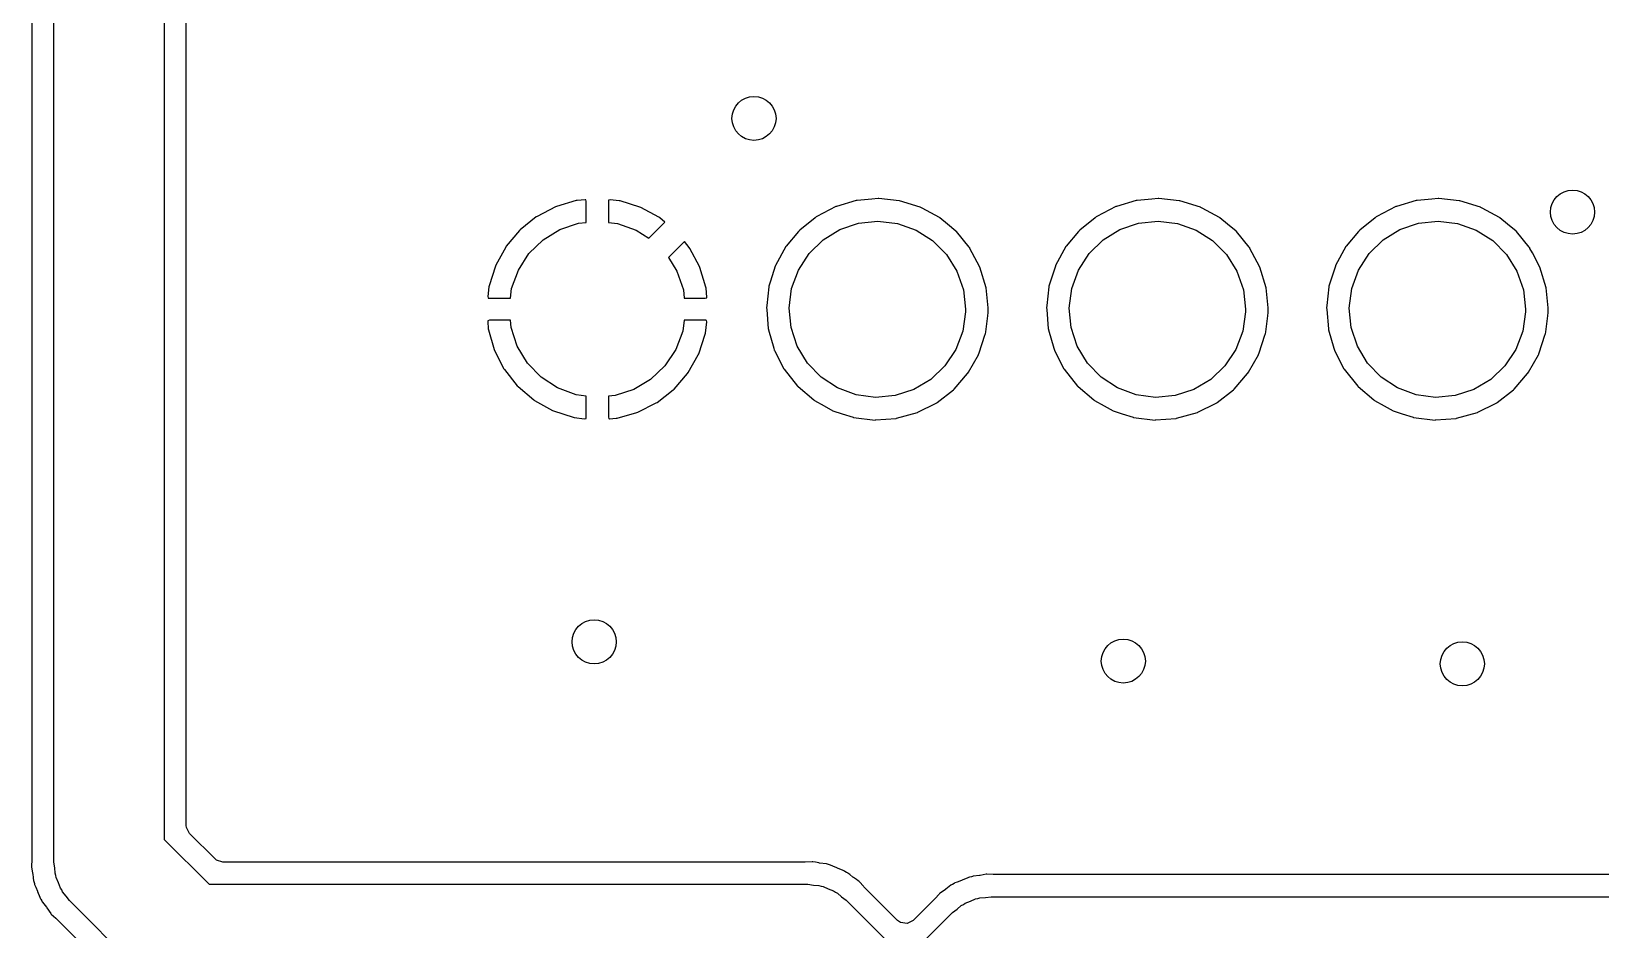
# Model space of a CAD drawing. Extents: x 0.4 to 11.3, y -7.9 to -0.4.
# Drawn here: x 4.657 to 5.218, y -3.902 to -3.581 of the extents above; entities that cross this region are included whole.
import ezdxf

# ---------------------------------------------------------------- set-up
doc = ezdxf.new("R2010")
doc.units = 0
doc.header["$MEASUREMENT"] = 0
doc.layers.add('BLACK', color=7, linetype='CONTINUOUS')

msp = doc.modelspace()

# ---------------------------------------------------------------- linework, layer by layer
at = {"layer": 'BLACK', "linetype": 'CONTINUOUS'}
for p, q in [((4.65746, -3.19589), (4.65746, -3.87686)), ((4.66535, -3.87795), (4.66535, -3.19496)), ((4.70472, -3.20311), (4.70472, -3.8698)), ((4.71262, -3.86491), (4.71262, -3.208)), ((4.85181, -3.64159), (4.84477, -3.64366)), ((4.85219, -3.64152), (4.85181, -3.64159)), ((4.85508, -3.64125), (4.85219, -3.64152)), ((4.85522, -3.64127), (4.85508, -3.64125)), ((4.85531, -3.64134), (4.85522, -3.64127)), ((4.85547, -3.64183), (4.85531, -3.64134)), ((4.85547, -3.64934), (4.85547, -3.64183)), ((4.86338, -3.64147), (4.86335, -3.64163)), ((4.86335, -3.64163), (4.86335, -3.64934)), ((4.86345, -3.64139), (4.86338, -3.64147)), ((4.86396, -3.64128), (4.86345, -3.64139)), ((4.86717, -3.64162), (4.86396, -3.64128)), ((4.86755, -3.6417), (4.86717, -3.64162)), ((4.87456, -3.64387), (4.86755, -3.6417)), ((4.95181, -3.64157), (4.94477, -3.64364)), ((4.95199, -3.64151), (4.95181, -3.64157)), ((4.95181, -3.64157), (4.95181, -3.64157)), ((4.95218, -3.6415), (4.95199, -3.64151)), ((4.95738, -3.64102), (4.95218, -3.6415)), ((4.95218, -3.6415), (4.95218, -3.6415)), ((4.95969, -3.64081), (4.95738, -3.64102)), ((4.95988, -3.64083), (4.95969, -3.64081)), ((4.96718, -3.6416), (4.95988, -3.64083)), ((4.95988, -3.64083), (4.95988, -3.64083)), ((4.96737, -3.64162), (4.96718, -3.6416)), ((4.96718, -3.6416), (4.96718, -3.6416)), ((4.97475, -3.64391), (4.96737, -3.64162)), ((5.05181, -3.64157), (5.04477, -3.64364)), ((5.05199, -3.64151), (5.05181, -3.64157)), ((5.05181, -3.64157), (5.05181, -3.64157)), ((5.05218, -3.6415), (5.05199, -3.64151)), ((5.05738, -3.64102), (5.05218, -3.6415)), ((5.05218, -3.6415), (5.05218, -3.6415)), ((5.05969, -3.64081), (5.05738, -3.64102)), ((5.05988, -3.64083), (5.05969, -3.64081)), ((5.06718, -3.6416), (5.05988, -3.64083)), ((5.05988, -3.64083), (5.05988, -3.64083)), ((5.06737, -3.64162), (5.06718, -3.6416)), ((5.06718, -3.6416), (5.06718, -3.6416)), ((5.07475, -3.64391), (5.06737, -3.64162)), ((5.15181, -3.64157), (5.14477, -3.64364)), ((5.15199, -3.64151), (5.15181, -3.64157)), ((5.15181, -3.64157), (5.15181, -3.64157)), ((5.15218, -3.6415), (5.15199, -3.64151)), ((5.15738, -3.64102), (5.15218, -3.6415)), ((5.15218, -3.6415), (5.15218, -3.6415)), ((5.15969, -3.64081), (5.15738, -3.64102)), ((5.15988, -3.64083), (5.15969, -3.64081)), ((5.16718, -3.6416), (5.15988, -3.64083)), ((5.15988, -3.64083), (5.15988, -3.64083)), ((5.16737, -3.64162), (5.16718, -3.6416)), ((5.16718, -3.6416), (5.16718, -3.6416)), ((5.17475, -3.64391), (5.16737, -3.64162)), ((4.8376, -3.64741), (4.83188, -3.65201)), ((4.83792, -3.6472), (4.8376, -3.64741)), ((4.84442, -3.6438), (4.83792, -3.6472)), ((4.84477, -3.64366), (4.84442, -3.6438)), ((4.87491, -3.64401), (4.87456, -3.64387)), ((4.88136, -3.64751), (4.87491, -3.64401)), ((4.88168, -3.64772), (4.88136, -3.64751)), ((4.88356, -3.64928), (4.88168, -3.64772)), ((4.93721, -3.6477), (4.93172, -3.65211)), ((4.93759, -3.64739), (4.93721, -3.6477)), ((4.93774, -3.64727), (4.93759, -3.64739)), ((4.93759, -3.64739), (4.93759, -3.64739)), ((4.94458, -3.6437), (4.93774, -3.64727)), ((4.94477, -3.64364), (4.94458, -3.6437)), ((4.94477, -3.64364), (4.94477, -3.64364)), ((4.97491, -3.644), (4.97475, -3.64391)), ((4.97544, -3.64428), (4.97491, -3.644)), ((4.97491, -3.644), (4.97491, -3.644)), ((4.98154, -3.64758), (4.97544, -3.64428)), ((4.98169, -3.6477), (4.98154, -3.64758)), ((4.98446, -3.65), (4.98169, -3.6477)), ((4.98169, -3.6477), (4.98169, -3.6477)), ((5.03721, -3.6477), (5.03172, -3.65211)), ((5.03759, -3.64739), (5.03721, -3.6477)), ((5.03774, -3.64727), (5.03759, -3.64739)), ((5.03759, -3.64739), (5.03759, -3.64739)), ((5.04458, -3.6437), (5.03774, -3.64727)), ((5.04477, -3.64364), (5.04458, -3.6437)), ((5.04477, -3.64364), (5.04477, -3.64364)), ((5.07491, -3.644), (5.07475, -3.64391)), ((5.07544, -3.64428), (5.07491, -3.644)), ((5.07491, -3.644), (5.07491, -3.644)), ((5.08154, -3.64758), (5.07544, -3.64428)), ((5.08169, -3.6477), (5.08154, -3.64758)), ((5.08446, -3.65), (5.08169, -3.6477)), ((5.08169, -3.6477), (5.08169, -3.6477)), ((5.13721, -3.6477), (5.13172, -3.65211)), ((5.13759, -3.64739), (5.13721, -3.6477)), ((5.13774, -3.64727), (5.13759, -3.64739)), ((5.13759, -3.64739), (5.13759, -3.64739)), ((5.14458, -3.6437), (5.13774, -3.64727)), ((5.14477, -3.64364), (5.14458, -3.6437)), ((5.14477, -3.64364), (5.14477, -3.64364)), ((5.17491, -3.644), (5.17475, -3.64391)), ((5.17544, -3.64428), (5.17491, -3.644)), ((5.17491, -3.644), (5.17491, -3.644)), ((5.18154, -3.64758), (5.17544, -3.64428)), ((5.18169, -3.6477), (5.18154, -3.64758)), ((5.18446, -3.65), (5.18169, -3.6477)), ((5.18169, -3.6477), (5.18169, -3.6477)), ((4.83161, -3.65227), (4.82689, -3.6579)), ((4.83188, -3.65201), (4.83161, -3.65227)), ((4.84002, -3.65557), (4.846, -3.6519)), ((4.846, -3.6519), (4.85265, -3.64963)), ((4.85265, -3.64963), (4.85547, -3.64934)), ((4.86335, -3.64934), (4.8666, -3.64973)), ((4.8666, -3.64973), (4.87322, -3.65209)), ((4.87322, -3.65209), (4.87783, -3.65501)), ((4.87783, -3.65501), (4.88356, -3.64928)), ((4.93125, -3.65267), (4.92687, -3.65789)), ((4.93172, -3.65211), (4.93125, -3.65267)), ((4.94002, -3.65557), (4.946, -3.6519)), ((4.946, -3.6519), (4.95265, -3.64963)), ((4.95265, -3.64963), (4.95963, -3.6489)), ((4.95963, -3.6489), (4.9666, -3.64973)), ((4.9666, -3.64973), (4.97322, -3.65209)), ((4.97322, -3.65209), (4.97914, -3.65585)), ((4.98749, -3.6525), (4.98446, -3.65)), ((4.98761, -3.65265), (4.98749, -3.6525)), ((4.98762, -3.65265), (4.98761, -3.65265)), ((4.99215, -3.65821), (4.98762, -3.65265)), ((5.03125, -3.65267), (5.02687, -3.65789)), ((5.03172, -3.65211), (5.03125, -3.65267)), ((5.04002, -3.65557), (5.046, -3.6519)), ((5.046, -3.6519), (5.05265, -3.64963)), ((5.05265, -3.64963), (5.05963, -3.6489)), ((5.05963, -3.6489), (5.0666, -3.64973)), ((5.0666, -3.64973), (5.07322, -3.65209)), ((5.07322, -3.65209), (5.07914, -3.65585)), ((5.08749, -3.6525), (5.08446, -3.65)), ((5.08761, -3.65265), (5.08749, -3.6525)), ((5.08762, -3.65265), (5.08761, -3.65265)), ((5.09215, -3.65821), (5.08762, -3.65265)), ((5.13125, -3.65267), (5.12687, -3.65789)), ((5.13172, -3.65211), (5.13125, -3.65267)), ((5.14002, -3.65557), (5.146, -3.6519)), ((5.146, -3.6519), (5.15265, -3.64963)), ((5.15265, -3.64963), (5.15963, -3.6489)), ((5.15963, -3.6489), (5.1666, -3.64973)), ((5.1666, -3.64973), (5.17322, -3.65209)), ((5.17322, -3.65209), (5.17915, -3.65585)), ((5.18749, -3.6525), (5.18446, -3.65)), ((5.18762, -3.65265), (5.18749, -3.6525)), ((5.19215, -3.65821), (5.18762, -3.65265)), ((5.18762, -3.65265), (5.18762, -3.65265)), ((4.82668, -3.65821), (4.82314, -3.66464)), ((4.82689, -3.6579), (4.82668, -3.65821)), ((4.835, -3.66049), (4.84002, -3.65557)), ((4.89052, -3.65624), (4.8848, -3.66196)), ((4.89224, -3.65835), (4.89052, -3.65624)), ((4.89245, -3.65867), (4.89224, -3.65835)), ((4.8959, -3.66515), (4.89245, -3.65867)), ((4.92675, -3.65803), (4.92303, -3.6648)), ((4.92687, -3.65789), (4.92675, -3.65803)), ((4.92687, -3.65789), (4.92687, -3.65789)), ((4.935, -3.66049), (4.94002, -3.65557)), ((4.97914, -3.65585), (4.98409, -3.66083)), ((4.99238, -3.65849), (4.99215, -3.65821)), ((4.99247, -3.65866), (4.99238, -3.65849)), ((4.99331, -3.66025), (4.99247, -3.65866)), ((4.99247, -3.65866), (4.99247, -3.65866)), ((5.02675, -3.65803), (5.02303, -3.6648)), ((5.02687, -3.65789), (5.02675, -3.65803)), ((5.02687, -3.65789), (5.02687, -3.65789)), ((5.035, -3.66049), (5.04002, -3.65557)), ((5.07914, -3.65585), (5.08409, -3.66083)), ((5.09238, -3.65849), (5.09215, -3.65821)), ((5.09247, -3.65866), (5.09238, -3.65849)), ((5.09331, -3.66025), (5.09247, -3.65866)), ((5.09247, -3.65866), (5.09247, -3.65866)), ((5.12675, -3.65803), (5.12303, -3.6648)), ((5.12687, -3.65789), (5.12675, -3.65803)), ((5.12687, -3.65789), (5.12687, -3.65789)), ((5.135, -3.66049), (5.14002, -3.65557)), ((5.17915, -3.65585), (5.18409, -3.66083)), ((5.19238, -3.65849), (5.19215, -3.65821)), ((5.19247, -3.65866), (5.19238, -3.65849)), ((5.19331, -3.66025), (5.19247, -3.65866)), ((5.19247, -3.65866), (5.19247, -3.65866)), ((4.82314, -3.66464), (4.82299, -3.66499)), ((4.8312, -3.66639), (4.835, -3.66049)), ((4.8848, -3.66196), (4.88781, -3.66678)), ((4.92303, -3.6648), (4.92297, -3.66498)), ((4.9312, -3.66639), (4.935, -3.66049)), ((4.98409, -3.66083), (4.98781, -3.66678)), ((4.996, -3.66531), (4.99331, -3.66025)), ((5.02303, -3.6648), (5.02297, -3.66498)), ((5.0312, -3.66639), (5.035, -3.66049)), ((5.08409, -3.66083), (5.08781, -3.66678)), ((5.096, -3.66531), (5.09331, -3.66025)), ((5.12303, -3.6648), (5.12297, -3.66498)), ((5.1312, -3.66639), (5.135, -3.66049)), ((5.18409, -3.66083), (5.18781, -3.66678)), ((5.196, -3.66531), (5.19331, -3.66025)), ((4.82299, -3.66499), (4.82077, -3.67199)), ((4.8288, -3.67299), (4.8312, -3.66639)), ((4.88781, -3.66678), (4.89012, -3.67342)), ((4.89604, -3.6655), (4.8959, -3.66515)), ((4.89816, -3.67253), (4.89604, -3.6655)), ((4.92126, -3.67036), (4.92069, -3.67216)), ((4.92297, -3.66498), (4.92126, -3.67036)), ((4.92297, -3.66498), (4.92297, -3.66498)), ((4.9288, -3.67299), (4.9312, -3.66639)), ((4.98781, -3.66678), (4.99012, -3.67342)), ((4.99824, -3.67271), (4.996, -3.66531)), ((5.02126, -3.67036), (5.02069, -3.67216)), ((5.02297, -3.66498), (5.02126, -3.67036)), ((5.02297, -3.66498), (5.02297, -3.66498)), ((5.0288, -3.67299), (5.0312, -3.66639)), ((5.08781, -3.66678), (5.09012, -3.67342)), ((5.09824, -3.67271), (5.096, -3.66531)), ((5.12126, -3.67036), (5.12069, -3.67216)), ((5.12297, -3.66498), (5.12126, -3.67036)), ((5.12297, -3.66498), (5.12297, -3.66498)), ((5.1288, -3.67299), (5.1312, -3.66639)), ((5.18781, -3.66678), (5.19012, -3.67342)), ((5.19824, -3.67271), (5.196, -3.66531)), ((4.82069, -3.67236), (4.8203, -3.67584)), ((4.8203, -3.67584), (4.82041, -3.67636)), ((4.82077, -3.67199), (4.82069, -3.67236)), ((4.82836, -3.67646), (4.8288, -3.67299)), ((4.89012, -3.67342), (4.89046, -3.67646)), ((4.89824, -3.6729), (4.89816, -3.67253)), ((4.89854, -3.67606), (4.89824, -3.6729)), ((4.89853, -3.67621), (4.89854, -3.67606)), ((4.92067, -3.67235), (4.91992, -3.67903)), ((4.92069, -3.67216), (4.92067, -3.67235)), ((4.92067, -3.67235), (4.92067, -3.67235)), ((4.92792, -3.67995), (4.9288, -3.67299)), ((4.99012, -3.67342), (4.99091, -3.68039)), ((4.99859, -3.67634), (4.99824, -3.67271)), ((5.02067, -3.67235), (5.01992, -3.67903)), ((5.02069, -3.67216), (5.02067, -3.67235)), ((5.02067, -3.67235), (5.02067, -3.67235)), ((5.02792, -3.67995), (5.0288, -3.67299)), ((5.09012, -3.67342), (5.09091, -3.68039)), ((5.09859, -3.67634), (5.09824, -3.67271)), ((5.12067, -3.67235), (5.11992, -3.67903)), ((5.12069, -3.67216), (5.12067, -3.67235)), ((5.12067, -3.67235), (5.12067, -3.67235)), ((5.12792, -3.67995), (5.1288, -3.67299)), ((5.19012, -3.67342), (5.19091, -3.68039)), ((5.19859, -3.67634), (5.19824, -3.67271)), ((4.82041, -3.67636), (4.82047, -3.67642)), ((4.82047, -3.67642), (4.82065, -3.67646)), ((4.82065, -3.67646), (4.82836, -3.67646)), ((4.89046, -3.67646), (4.89797, -3.67646)), ((4.89797, -3.67646), (4.89847, -3.67629)), ((4.89847, -3.67629), (4.89853, -3.67621)), ((4.91992, -3.67903), (4.91983, -3.67984)), ((4.91983, -3.67984), (4.91989, -3.68054)), ((4.91989, -3.68054), (4.92046, -3.68735)), ((4.9286, -3.68694), (4.92792, -3.67995)), ((4.99089, -3.68127), (4.98992, -3.68823)), ((4.99091, -3.68039), (4.99089, -3.68127)), ((4.99894, -3.67984), (4.99859, -3.67634)), ((4.99882, -3.68272), (4.99897, -3.6815)), ((4.99898, -3.68028), (4.99894, -3.67984)), ((4.99897, -3.6815), (4.99899, -3.68039)), ((4.99899, -3.68039), (4.99898, -3.68028)), ((5.01992, -3.67903), (5.01983, -3.67984)), ((5.01983, -3.67984), (5.01989, -3.68054)), ((5.01989, -3.68054), (5.02046, -3.68735)), ((5.0286, -3.68694), (5.02792, -3.67995)), ((5.09089, -3.68127), (5.08992, -3.68823)), ((5.09091, -3.68039), (5.09089, -3.68127)), ((5.09894, -3.67984), (5.09859, -3.67634)), ((5.09882, -3.68272), (5.09897, -3.6815)), ((5.09898, -3.68028), (5.09894, -3.67984)), ((5.09897, -3.6815), (5.09899, -3.68039)), ((5.09899, -3.68039), (5.09898, -3.68028)), ((5.11992, -3.67903), (5.11983, -3.67984)), ((5.11983, -3.67984), (5.11989, -3.68054)), ((5.11989, -3.68054), (5.12046, -3.68735)), ((5.1286, -3.68694), (5.12792, -3.67995)), ((5.19089, -3.68127), (5.18992, -3.68823)), ((5.19091, -3.68039), (5.19089, -3.68127)), ((5.19894, -3.67984), (5.19859, -3.67634)), ((5.19882, -3.68272), (5.19897, -3.6815)), ((5.19898, -3.68028), (5.19894, -3.67984)), ((5.19897, -3.6815), (5.19899, -3.68039)), ((5.19899, -3.68039), (5.19898, -3.68028)), ((4.82028, -3.68459), (4.82026, -3.68472)), ((4.82026, -3.68472), (4.82048, -3.68735)), ((4.82035, -3.68449), (4.82028, -3.68459)), ((4.82085, -3.68433), (4.82035, -3.68449)), ((4.82048, -3.68735), (4.82055, -3.68772)), ((4.82835, -3.68433), (4.82085, -3.68433)), ((4.8286, -3.68694), (4.82835, -3.68433)), ((4.83082, -3.6936), (4.8286, -3.68694)), ((4.89046, -3.68433), (4.88992, -3.68823)), ((4.89817, -3.68433), (4.89046, -3.68433)), ((4.89801, -3.68897), (4.89852, -3.68494)), ((4.89837, -3.68438), (4.89817, -3.68433)), ((4.89842, -3.68443), (4.89837, -3.68438)), ((4.89852, -3.68494), (4.89842, -3.68443)), ((4.92046, -3.68735), (4.92048, -3.68754)), ((4.93082, -3.6936), (4.9286, -3.68694)), ((4.99809, -3.6885), (4.99882, -3.68272)), ((5.02046, -3.68735), (5.02048, -3.68754)), ((5.03082, -3.6936), (5.0286, -3.68694)), ((5.09809, -3.6885), (5.09882, -3.68272)), ((5.12046, -3.68735), (5.12048, -3.68754)), ((5.13082, -3.6936), (5.1286, -3.68694)), ((5.19809, -3.6885), (5.19882, -3.68272)), ((4.82055, -3.68772), (4.82257, -3.69477)), ((4.88992, -3.68823), (4.88742, -3.69479)), ((4.89561, -3.6963), (4.89793, -3.68934)), ((4.89793, -3.68934), (4.89801, -3.68897)), ((4.92048, -3.68754), (4.92053, -3.68772)), ((4.92053, -3.68772), (4.92053, -3.68772)), ((4.92053, -3.68772), (4.92243, -3.69434)), ((4.98992, -3.68823), (4.98742, -3.69479)), ((4.99563, -3.6963), (4.99795, -3.68934)), ((4.99795, -3.68934), (4.99801, -3.68916)), ((4.99795, -3.68934), (4.99795, -3.68934)), ((4.99801, -3.68916), (4.99809, -3.6885)), ((5.02048, -3.68754), (5.02053, -3.68772)), ((5.02053, -3.68772), (5.02053, -3.68772)), ((5.02053, -3.68772), (5.02243, -3.69434)), ((5.08992, -3.68823), (5.08742, -3.69479)), ((5.09563, -3.6963), (5.09795, -3.68934)), ((5.09795, -3.68934), (5.09801, -3.68916)), ((5.09795, -3.68934), (5.09795, -3.68934)), ((5.09801, -3.68916), (5.09809, -3.6885)), ((5.12048, -3.68754), (5.12053, -3.68772)), ((5.12053, -3.68772), (5.12053, -3.68772)), ((5.12053, -3.68772), (5.12243, -3.69434)), ((5.18992, -3.68823), (5.18742, -3.69479)), ((5.19563, -3.6963), (5.19795, -3.68934)), ((5.19795, -3.68934), (5.19801, -3.68916)), ((5.19795, -3.68934), (5.19795, -3.68934)), ((5.19801, -3.68916), (5.19809, -3.6885)), ((4.82257, -3.69477), (4.82271, -3.69513)), ((4.82271, -3.69513), (4.82607, -3.70165)), ((4.83446, -3.69961), (4.83082, -3.6936)), ((4.88742, -3.69479), (4.88354, -3.70064)), ((4.89183, -3.70303), (4.89546, -3.69665)), ((4.89546, -3.69665), (4.89561, -3.6963)), ((4.92243, -3.69434), (4.92261, -3.69496)), ((4.92261, -3.69496), (4.9227, -3.69513)), ((4.9227, -3.69513), (4.92605, -3.70167)), ((4.93446, -3.69961), (4.93082, -3.6936)), ((4.98742, -3.69479), (4.98354, -3.70064)), ((4.99191, -3.70292), (4.99547, -3.69666)), ((4.99547, -3.69666), (4.99557, -3.69649)), ((4.99547, -3.69666), (4.99547, -3.69666)), ((4.99557, -3.69649), (4.99563, -3.6963)), ((5.02243, -3.69434), (5.02261, -3.69496)), ((5.02261, -3.69496), (5.0227, -3.69513)), ((5.0227, -3.69513), (5.02605, -3.70167)), ((5.03446, -3.69961), (5.03082, -3.6936)), ((5.08742, -3.69479), (5.08354, -3.70064)), ((5.09191, -3.70292), (5.09547, -3.69666)), ((5.09547, -3.69666), (5.09557, -3.69649)), ((5.09547, -3.69666), (5.09547, -3.69666)), ((5.09557, -3.69649), (5.09563, -3.6963)), ((5.12243, -3.69434), (5.12261, -3.69496)), ((5.12261, -3.69496), (5.1227, -3.69513)), ((5.1227, -3.69513), (5.12605, -3.70167)), ((5.13446, -3.69961), (5.13082, -3.6936)), ((5.18742, -3.69479), (5.18354, -3.70064)), ((5.19191, -3.70292), (5.19547, -3.69666)), ((5.19547, -3.69666), (5.19557, -3.69649)), ((5.19547, -3.69666), (5.19547, -3.69666)), ((5.19557, -3.69649), (5.19563, -3.6963)), ((4.82607, -3.70165), (4.82627, -3.70197)), ((4.82627, -3.70197), (4.83083, -3.70773)), ((4.83933, -3.70466), (4.83446, -3.69961)), ((4.88354, -3.70064), (4.87845, -3.70548)), ((4.88682, -3.7089), (4.89161, -3.70334)), ((4.89161, -3.70334), (4.89183, -3.70303)), ((4.92605, -3.70167), (4.92605, -3.70167)), ((4.92605, -3.70167), (4.92614, -3.70183)), ((4.92614, -3.70183), (4.93094, -3.70789)), ((4.93933, -3.70466), (4.93446, -3.69961)), ((4.98354, -3.70064), (4.97845, -3.70548)), ((4.98684, -3.7089), (4.99163, -3.70335)), ((4.99163, -3.70335), (4.99175, -3.70321)), ((4.99163, -3.70335), (4.99163, -3.70335)), ((4.99175, -3.70321), (4.99191, -3.70292)), ((5.02605, -3.70167), (5.02605, -3.70167)), ((5.02605, -3.70167), (5.02614, -3.70183)), ((5.02614, -3.70183), (5.03094, -3.70789)), ((5.03933, -3.70466), (5.03446, -3.69961)), ((5.08354, -3.70064), (5.07845, -3.70548)), ((5.08684, -3.7089), (5.09163, -3.70335)), ((5.09163, -3.70335), (5.09175, -3.70321)), ((5.09163, -3.70335), (5.09163, -3.70335)), ((5.09175, -3.70321), (5.09191, -3.70292)), ((5.12605, -3.70167), (5.12605, -3.70167)), ((5.12605, -3.70167), (5.12614, -3.70183)), ((5.12614, -3.70183), (5.13094, -3.70789)), ((5.13933, -3.70466), (5.13446, -3.69961)), ((5.18354, -3.70064), (5.17845, -3.70548)), ((5.18684, -3.7089), (5.19163, -3.70335)), ((5.19163, -3.70335), (5.19175, -3.70321)), ((5.19163, -3.70335), (5.19163, -3.70335)), ((5.19175, -3.70321), (5.19191, -3.70292)), ((4.83083, -3.70773), (4.8311, -3.708)), ((4.8311, -3.708), (4.83669, -3.71276)), ((4.84521, -3.70851), (4.83933, -3.70466)), ((4.85179, -3.71095), (4.84521, -3.70851)), ((4.87242, -3.70908), (4.86574, -3.71125)), ((4.87845, -3.70548), (4.87242, -3.70908)), ((4.88076, -3.71368), (4.88654, -3.70916)), ((4.88654, -3.70916), (4.88682, -3.7089)), ((4.93094, -3.70789), (4.93108, -3.70801)), ((4.93108, -3.70801), (4.93108, -3.70801)), ((4.93108, -3.70801), (4.93668, -3.71277)), ((4.94521, -3.70851), (4.93933, -3.70466)), ((4.95179, -3.71095), (4.94521, -3.70851)), ((4.97242, -3.70908), (4.96574, -3.71125)), ((4.97845, -3.70548), (4.97242, -3.70908)), ((4.98077, -3.7137), (4.98655, -3.70917)), ((4.98655, -3.70917), (4.9867, -3.70906)), ((4.98655, -3.70917), (4.98655, -3.70917)), ((4.9867, -3.70906), (4.98684, -3.7089)), ((5.03094, -3.70789), (5.03108, -3.70801)), ((5.03108, -3.70801), (5.03108, -3.70801)), ((5.03108, -3.70801), (5.03668, -3.71277)), ((5.04521, -3.70851), (5.03933, -3.70466)), ((5.05179, -3.71095), (5.04521, -3.70851)), ((5.07242, -3.70908), (5.06574, -3.71125)), ((5.07845, -3.70548), (5.07242, -3.70908)), ((5.08077, -3.7137), (5.08655, -3.70917)), ((5.08655, -3.70917), (5.0867, -3.70906)), ((5.08655, -3.70917), (5.08655, -3.70917)), ((5.0867, -3.70906), (5.08684, -3.7089)), ((5.13094, -3.70789), (5.13108, -3.70801)), ((5.13108, -3.70801), (5.13108, -3.70801)), ((5.13108, -3.70801), (5.13668, -3.71277)), ((5.14521, -3.70851), (5.13933, -3.70466)), ((5.15179, -3.71095), (5.14521, -3.70851)), ((5.17242, -3.70908), (5.16574, -3.71125)), ((5.17845, -3.70548), (5.17242, -3.70908)), ((5.18077, -3.7137), (5.18655, -3.70917)), ((5.18655, -3.70917), (5.1867, -3.70906)), ((5.18655, -3.70917), (5.18655, -3.70917)), ((5.1867, -3.70906), (5.18684, -3.7089)), ((4.83669, -3.71276), (4.837, -3.71297)), ((4.837, -3.71297), (4.84341, -3.71655)), ((4.85547, -3.71145), (4.85179, -3.71095)), ((4.85547, -3.71915), (4.85547, -3.71145)), ((4.86574, -3.71125), (4.86335, -3.71146)), ((4.86335, -3.71146), (4.86335, -3.71896)), ((4.87389, -3.71719), (4.88044, -3.71388)), ((4.88044, -3.71388), (4.88076, -3.71368)), ((4.93668, -3.71277), (4.93668, -3.71277)), ((4.93668, -3.71277), (4.93682, -3.7129)), ((4.93682, -3.7129), (4.93699, -3.71299)), ((4.93699, -3.71299), (4.93699, -3.71299)), ((4.93699, -3.71299), (4.94041, -3.7149)), ((4.94041, -3.7149), (4.94356, -3.71666)), ((4.95875, -3.71188), (4.95179, -3.71095)), ((4.96574, -3.71125), (4.95875, -3.71188)), ((4.97389, -3.71721), (4.98045, -3.7139)), ((4.98045, -3.7139), (4.98062, -3.71381)), ((4.98045, -3.7139), (4.98045, -3.7139)), ((4.98062, -3.71381), (4.98077, -3.7137)), ((5.03668, -3.71277), (5.03668, -3.71277)), ((5.03668, -3.71277), (5.03682, -3.7129)), ((5.03682, -3.7129), (5.03699, -3.71299)), ((5.03699, -3.71299), (5.03699, -3.71299)), ((5.03699, -3.71299), (5.04041, -3.7149)), ((5.04041, -3.7149), (5.04356, -3.71666)), ((5.05875, -3.71188), (5.05179, -3.71095)), ((5.06574, -3.71125), (5.05875, -3.71188)), ((5.07389, -3.71721), (5.08045, -3.7139)), ((5.08045, -3.7139), (5.08062, -3.71381)), ((5.08045, -3.7139), (5.08045, -3.7139)), ((5.08062, -3.71381), (5.08077, -3.7137)), ((5.13668, -3.71277), (5.13668, -3.71277)), ((5.13668, -3.71277), (5.13682, -3.7129)), ((5.13682, -3.7129), (5.13699, -3.71299)), ((5.13699, -3.71299), (5.13699, -3.71299)), ((5.13699, -3.71299), (5.14041, -3.7149)), ((5.14041, -3.7149), (5.14356, -3.71666)), ((5.15875, -3.71188), (5.15179, -3.71095)), ((5.16574, -3.71125), (5.15875, -3.71188)), ((5.17389, -3.71721), (5.18045, -3.7139)), ((5.18045, -3.7139), (5.18062, -3.71381)), ((5.18045, -3.7139), (5.18045, -3.7139)), ((5.18062, -3.71381), (5.18077, -3.7137)), ((4.84341, -3.71655), (4.84375, -3.7167)), ((4.84375, -3.7167), (4.85073, -3.71897)), ((4.85073, -3.71897), (4.8511, -3.71905)), ((4.8511, -3.71905), (4.85486, -3.7195)), ((4.85486, -3.7195), (4.85537, -3.7194)), ((4.85537, -3.7194), (4.85543, -3.71934)), ((4.85543, -3.71934), (4.85547, -3.71915)), ((4.86335, -3.71896), (4.86351, -3.71946)), ((4.86351, -3.71946), (4.86361, -3.71954)), ((4.86361, -3.71954), (4.86373, -3.71955)), ((4.86373, -3.71955), (4.86609, -3.71937)), ((4.86609, -3.71937), (4.86646, -3.7193)), ((4.86646, -3.7193), (4.87353, -3.71733)), ((4.87353, -3.71733), (4.87389, -3.71719)), ((4.94356, -3.71666), (4.94681, -3.71772)), ((4.94681, -3.71772), (4.95073, -3.71899)), ((4.95073, -3.71899), (4.95073, -3.71899)), ((4.95073, -3.71899), (4.95091, -3.71905)), ((4.95091, -3.71905), (4.95858, -3.71997)), ((4.95858, -3.71997), (4.95877, -3.71995)), ((4.95877, -3.71995), (4.96609, -3.71939)), ((4.95877, -3.71995), (4.95877, -3.71995)), ((4.96609, -3.71939), (4.96628, -3.71937)), ((4.96609, -3.71939), (4.96609, -3.71939)), ((4.96628, -3.71937), (4.97372, -3.7173)), ((4.97372, -3.7173), (4.97389, -3.71721)), ((4.97389, -3.71721), (4.97389, -3.71721)), ((5.04356, -3.71666), (5.04681, -3.71772)), ((5.04681, -3.71772), (5.05073, -3.71899)), ((5.05073, -3.71899), (5.05073, -3.71899)), ((5.05073, -3.71899), (5.05091, -3.71905)), ((5.05091, -3.71905), (5.05858, -3.71997)), ((5.05858, -3.71997), (5.05877, -3.71995)), ((5.05877, -3.71995), (5.06609, -3.71939)), ((5.05877, -3.71995), (5.05877, -3.71995)), ((5.06609, -3.71939), (5.06628, -3.71937)), ((5.06609, -3.71939), (5.06609, -3.71939)), ((5.06628, -3.71937), (5.07372, -3.7173)), ((5.07372, -3.7173), (5.07389, -3.71721)), ((5.07389, -3.71721), (5.07389, -3.71721)), ((5.14356, -3.71666), (5.14681, -3.71772)), ((5.14681, -3.71772), (5.15073, -3.71899)), ((5.15073, -3.71899), (5.15073, -3.71899)), ((5.15073, -3.71899), (5.15091, -3.71905)), ((5.15091, -3.71905), (5.15858, -3.71997)), ((5.15858, -3.71997), (5.15877, -3.71995)), ((5.15877, -3.71995), (5.16609, -3.71939)), ((5.15877, -3.71995), (5.15877, -3.71995)), ((5.16609, -3.71939), (5.16628, -3.71937)), ((5.16609, -3.71939), (5.16609, -3.71939)), ((5.16628, -3.71937), (5.17372, -3.7173)), ((5.17372, -3.7173), (5.17389, -3.71721)), ((5.17389, -3.71721), (5.17389, -3.71721)), ((4.71267, -3.86552), (4.71262, -3.86491)), ((4.71376, -3.86767), (4.71267, -3.86552)), ((4.70472, -3.8698), (4.72075, -3.88583)), ((4.72288, -3.87679), (4.71376, -3.86767)), ((4.65745, -3.87713), (4.6573, -3.87941)), ((4.65746, -3.87686), (4.65745, -3.87713)), ((4.72335, -3.87719), (4.72288, -3.87679)), ((4.72564, -3.87793), (4.72335, -3.87719)), ((4.93608, -3.87779), (4.93363, -3.87793)), ((4.93631, -3.87783), (4.93608, -3.87779)), ((4.93728, -3.87801), (4.93631, -3.87783)), ((4.93631, -3.87783), (4.93631, -3.87783)), ((4.6573, -3.87941), (4.65734, -3.87964)), ((4.65734, -3.87964), (4.65734, -3.87964)), ((4.65734, -3.87964), (4.65773, -3.88188)), ((4.65773, -3.88188), (4.65776, -3.88208)), ((4.65776, -3.88208), (4.65794, -3.88359)), ((4.66564, -3.87994), (4.66535, -3.87795)), ((4.66576, -3.88194), (4.66564, -3.87994)), ((4.66603, -3.88269), (4.66576, -3.88194)), ((4.66615, -3.88348), (4.66603, -3.88269)), ((4.66698, -3.88531), (4.66615, -3.88348)), ((4.9334, -3.87793), (4.72564, -3.87793)), ((4.93363, -3.87793), (4.9334, -3.87793)), ((4.93855, -3.87824), (4.93728, -3.87801)), ((4.93875, -3.87828), (4.93855, -3.87824)), ((4.94124, -3.8786), (4.93875, -3.87828)), ((4.94158, -3.87873), (4.94124, -3.8786)), ((4.94228, -3.87894), (4.94158, -3.87873)), ((4.94264, -3.879), (4.94228, -3.87894)), ((4.94354, -3.87941), (4.94264, -3.879)), ((4.94493, -3.88004), (4.94354, -3.87941)), ((4.94512, -3.88012), (4.94493, -3.88004)), ((4.94724, -3.88094), (4.94512, -3.88012)), ((4.94746, -3.88103), (4.94724, -3.88094)), ((4.94724, -3.88094), (4.94724, -3.88094)), ((4.94775, -3.88124), (4.94746, -3.88103)), ((4.94839, -3.8816), (4.94775, -3.88124)), ((4.94851, -3.88165), (4.94839, -3.8816)), ((4.94872, -3.88175), (4.94851, -3.88165)), ((4.94891, -3.88189), (4.94872, -3.88175)), ((4.94957, -3.88241), (4.94891, -3.88189)), ((4.94891, -3.88189), (4.94891, -3.88189)), ((4.95067, -3.88328), (4.94957, -3.88241)), ((4.9507, -3.8833), (4.95067, -3.88328)), ((4.95086, -3.88342), (4.9507, -3.8833)), ((4.9519, -3.88415), (4.95086, -3.88342)), ((4.99176, -3.8835), (4.98967, -3.88441)), ((4.99197, -3.8834), (4.99176, -3.8835)), ((4.99176, -3.8835), (4.99176, -3.8835)), ((4.99233, -3.88334), (4.99197, -3.8834)), ((4.99303, -3.88315), (4.99233, -3.88334)), ((4.99337, -3.88302), (4.99303, -3.88315)), ((4.99361, -3.88299), (4.99337, -3.88302)), ((4.99587, -3.88272), (4.99361, -3.88299)), ((4.99361, -3.88299), (4.99361, -3.88299)), ((4.99607, -3.88269), (4.99587, -3.88272)), ((4.99831, -3.8823), (4.99607, -3.88269)), ((4.99855, -3.88226), (4.99831, -3.8823)), ((4.99831, -3.8823), (4.99831, -3.8823)), ((5.00081, -3.88241), (4.99855, -3.88226)), ((5.00083, -3.88241), (5.00081, -3.88241)), ((5.00109, -3.88242), (5.00083, -3.88241)), ((5.50907, -3.88242), (5.00109, -3.88242)), ((4.65794, -3.88359), (4.65806, -3.88458)), ((4.65806, -3.88458), (4.65814, -3.8848)), ((4.65814, -3.8848), (4.65819, -3.88492)), ((4.65819, -3.88492), (4.65838, -3.88563)), ((4.65838, -3.88563), (4.65844, -3.88598)), ((4.65844, -3.88598), (4.65886, -3.88692)), ((4.65886, -3.88692), (4.65945, -3.88828)), ((4.65945, -3.88828), (4.65953, -3.88847)), ((4.65953, -3.88847), (4.6603, -3.8905)), ((4.66766, -3.88719), (4.66698, -3.88531)), ((4.66813, -3.88784), (4.66766, -3.88719)), ((4.66846, -3.88856), (4.66813, -3.88784)), ((4.66977, -3.89008), (4.66846, -3.88856)), ((4.72075, -3.88583), (4.93433, -3.88583)), ((4.93433, -3.88583), (4.93457, -3.88583)), ((4.93457, -3.88583), (4.93656, -3.88614)), ((4.93656, -3.88614), (4.93856, -3.88629)), ((4.93856, -3.88629), (4.9393, -3.88656)), ((4.9393, -3.88656), (4.94009, -3.88669)), ((4.94009, -3.88669), (4.9419, -3.88754)), ((4.9419, -3.88754), (4.94378, -3.88825)), ((4.94378, -3.88825), (4.94442, -3.88872)), ((4.94442, -3.88872), (4.94514, -3.88906)), ((4.94514, -3.88906), (4.94664, -3.89039)), ((4.95255, -3.8846), (4.9519, -3.88415)), ((4.95292, -3.88487), (4.95255, -3.8846)), ((4.95307, -3.88504), (4.95292, -3.88487)), ((4.95442, -3.88659), (4.95307, -3.88504)), ((4.9546, -3.88678), (4.95442, -3.88659)), ((4.96665, -3.89883), (4.9546, -3.88678)), ((4.98188, -3.88899), (4.98163, -3.88916)), ((4.9837, -3.88774), (4.98188, -3.88899)), ((4.98386, -3.88762), (4.9837, -3.88774)), ((4.98567, -3.88623), (4.98386, -3.88762)), ((4.98586, -3.88609), (4.98567, -3.88623)), ((4.98567, -3.88623), (4.98567, -3.88623)), ((4.98619, -3.88594), (4.98586, -3.88609)), ((4.98683, -3.88559), (4.98619, -3.88594)), ((4.98694, -3.88551), (4.98683, -3.88559)), ((4.98713, -3.88538), (4.98694, -3.88551)), ((4.98694, -3.88551), (4.98694, -3.88551)), ((4.98792, -3.88508), (4.98713, -3.88538)), ((4.98948, -3.88449), (4.98792, -3.88508)), ((4.98967, -3.88441), (4.98948, -3.88449)), ((4.6603, -3.8905), (4.66042, -3.89082)), ((4.66042, -3.89082), (4.66055, -3.89102)), ((4.66055, -3.89102), (4.66055, -3.89102)), ((4.66055, -3.89102), (4.66062, -3.89112)), ((4.66062, -3.89112), (4.66098, -3.89176)), ((4.66098, -3.89176), (4.66113, -3.89209)), ((4.66113, -3.89209), (4.66127, -3.89228)), ((4.66127, -3.89228), (4.66127, -3.89228)), ((4.66127, -3.89228), (4.66266, -3.89409)), ((4.66266, -3.89409), (4.66278, -3.89425)), ((4.66278, -3.89425), (4.6642, -3.89632)), ((4.67095, -3.8917), (4.66977, -3.89008)), ((4.67112, -3.89187), (4.67095, -3.8917)), ((4.6957, -3.91646), (4.67112, -3.89187)), ((4.94664, -3.89039), (4.94825, -3.89159)), ((4.94825, -3.89159), (4.96941, -3.91275)), ((4.97984, -3.89116), (4.97217, -3.89883)), ((4.98, -3.89099), (4.97984, -3.89116)), ((4.98147, -3.88934), (4.98, -3.89099)), ((4.98163, -3.88916), (4.98147, -3.88934)), ((4.98147, -3.88934), (4.98147, -3.88934)), ((4.98787, -3.89473), (4.98939, -3.89342)), ((4.98939, -3.89342), (4.99012, -3.89309)), ((4.99012, -3.89309), (4.99076, -3.89262)), ((4.99076, -3.89262), (4.99265, -3.89194)), ((4.99265, -3.89194), (4.99448, -3.89111)), ((4.99448, -3.89111), (4.99526, -3.89099)), ((4.99526, -3.89099), (4.99601, -3.89072)), ((4.99601, -3.89072), (4.99801, -3.8906)), ((4.99801, -3.8906), (5, -3.89031)), ((5, -3.89031), (5.51, -3.89031)), ((4.6642, -3.89632), (4.66438, -3.89648)), ((4.66438, -3.89648), (4.66438, -3.89648)), ((4.66438, -3.89648), (4.66603, -3.89796)), ((4.66603, -3.89796), (4.6662, -3.89811)), ((4.6662, -3.89811), (4.68179, -3.9137)), ((4.96764, -3.89955), (4.96665, -3.89883)), ((4.97002, -3.89993), (4.96764, -3.89955)), ((4.96941, -3.91275), (4.98608, -3.89608)), ((4.97217, -3.89883), (4.97002, -3.89993)), ((4.98608, -3.89608), (4.98625, -3.89591)), ((4.98625, -3.89591), (4.98787, -3.89473))]:
    msp.add_line(p, q, dxfattribs=at)
at = {"layer": 'BLACK'}
for centre in [(4.91535, -3.6122), (5.20768, -3.64567), (4.85827, -3.79921), (5.04724, -3.8061), (5.16831, -3.80709)]:
    msp.add_circle(centre, 0.00787, dxfattribs=at)

doc.saveas('drawing.dxf')
